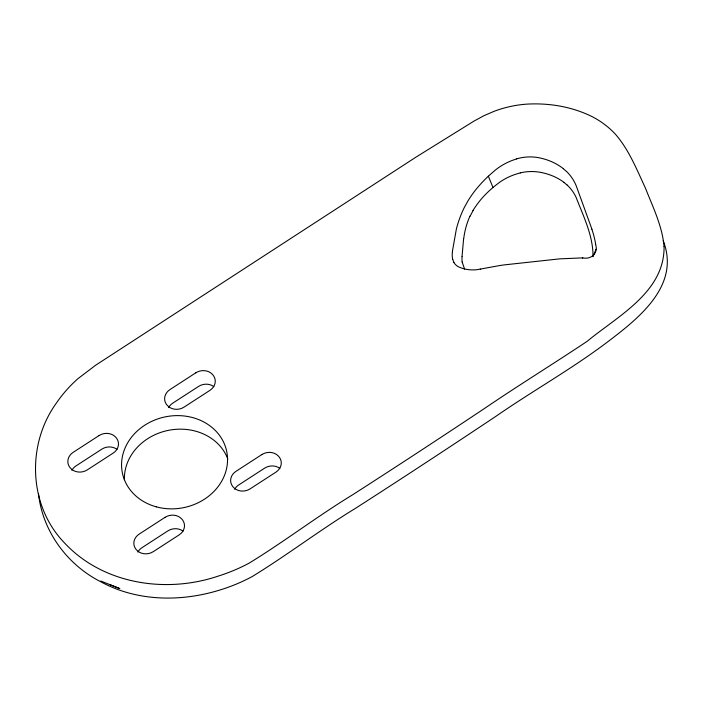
<?xml version="1.0" encoding="UTF-8"?>
<svg xmlns="http://www.w3.org/2000/svg" width="702" height="702" viewBox="0 0 702 702"><rect width="100%" height="100%" fill="white"/><g stroke="black" fill="none" stroke-linecap="round" stroke-linejoin="round"><path stroke-width="1.05" d="M462.048 256.528L463.618 238.662M462.048 256.651L461.995 257.827A36.311 31.572 -11.8 0 0 462.17 262.074M452.395 251.702L452.5 250.895M452.509 250.772L456.318 229.326A128.133 111.407 -11.8 0 1 464.18 207.757L467.734 201.307A109.793 95.463 -11.8 0 1 477.22 187.96A136.346 118.55 -11.8 0 1 488.346 176.193L494.813 170.507A56.423 49.061 -11.8 0 1 516.681 158.924M582.52 258.397L582.721 257.871C591.593 259.898 598.473 252.615 595.594 244.349M592.953 256.748L596.086 249.254M470.138 216.146L473.051 210.626M453.904 262.425A12.768 11.109 -11.8 0 0 459.038 267.076L459.266 267.164A31.581 27.457 -11.8 0 0 474.026 269.893A30.116 26.185 -11.8 0 0 477.167 269.647L500.473 265.417A224.719 195.393 -11.8 0 1 505.186 264.786L559.661 258.863L582.721 257.871M110.135 584.775L119.849 588.618L100.798 581.019M564.022 182.459L567.058 184.995M563.294 168.691L566.514 171.507M464.592 269.103L462.179 262.074M480.335 269.103L480.633 269.603M453.913 262.425L452.737 259.433M488.346 176.193L492.971 187.434L499.341 182.485A54.045 46.99 -11.8 0 1 520.305 172.946M591.935 229.212L576.43 186.39A51.781 45.025 -11.8 0 0 566.549 171.481M663.171 240.672C680.65 285.284 639.171 317.883 608.055 341.567C572.306 368.682 533.011 390.628 496.147 416.154C449.482 447.279 402.606 478.08 355.405 508.38C320.112 529.878 287.232 555.106 252.027 576.667A158.125 137.487 -11.8 0 1 221.033 589.654C181.941 602.035 137.574 601.833 100.974 581.87C67.348 564.934 42.453 531.238 38.487 493.532M452.413 251.702A33.819 29.405 -11.8 0 0 452.246 256.291A23.166 20.147 -11.8 0 0 452.729 259.433M463.715 238.671A96.806 84.17 -11.8 0 1 469.945 216.084M472.955 210.582A94.077 81.801 -11.8 0 1 493.05 187.513M591.874 229.229A122.464 106.476 -11.8 0 1 595.673 244.331M563.337 168.655A57.889 50.333 -11.8 0 0 541.505 158.319A42.05 36.557 -11.8 0 0 516.654 158.845M520.287 172.867A43.743 38.031 -11.8 0 1 543.541 173.008A56.406 49.043 -11.8 0 1 564.066 182.415M567.093 184.959A49.359 42.919 -11.8 0 1 576.158 197.49C583.108 215.549 592.207 233.722 592.962 253.369A40.883 35.548 -11.8 0 1 592.716 256.467M168.655 407.572A12.338 10.723 -11.8 0 1 172.797 403.141L198.605 386.398A12.338 10.723 -11.8 0 1 213.864 386.653M71.876 470.331A12.338 10.723 -11.8 0 1 76.018 465.9L101.825 449.157A12.338 10.723 -11.8 0 1 117.085 449.412M234.661 489.329A12.338 10.723 -11.8 0 1 238.803 484.898L264.61 468.164A12.338 10.723 -11.8 0 1 279.879 468.409M137.882 552.097A12.338 10.723 -11.8 0 1 142.023 547.657L167.831 530.923A12.338 10.723 -11.8 0 1 183.09 531.168M124.412 479.677A53.264 46.314 -11.8 0 1 168.41 430.352A53.264 46.314 -11.8 0 1 227.808 458.968M664.066 246.577C664.697 292.129 617.663 316.058 587.091 341.365C552.93 364.154 517.927 385.696 483.976 408.818C440.4 437.829 396.63 466.54 352.571 494.822C317.278 516.321 284.398 541.558 249.192 563.109A158.125 137.487 -11.8 0 1 218.199 576.105C166.076 593.752 103.133 584.292 64.61 543.032C28.247 505.668 26.334 443.91 56.853 402.439A133.24 115.848 -11.8 0 1 77.887 378.72L95.56 365.277L415.944 157.151L473.99 121.095L483.985 115.672L494.217 111.267A100.912 87.741 -11.8 0 1 526.36 104.159C548.841 102.79 571.876 106.616 592.146 116.646A93.401 81.213 -11.8 0 1 615.891 134.749C629.203 150.342 636.837 169.717 645.436 188.101C652.878 207.108 662.293 225.991 664.066 246.577M98.991 435.609L73.183 452.342A12.338 10.723 -11.8 0 0 69.472 466.821A19.831 17.243 -11.8 0 0 70.279 467.874A12.338 10.723 -11.8 0 0 87.329 469.866L113.136 453.123A12.338 10.723 -11.8 0 0 116.848 438.645A19.831 17.243 -11.8 0 0 115.505 436.977A12.338 10.723 -11.8 0 0 98.991 435.609M195.77 372.85L169.963 389.584A12.338 10.723 -11.8 0 0 166.251 404.062A19.831 17.243 -11.8 0 0 167.058 405.115A12.338 10.723 -11.8 0 0 184.108 407.099L209.916 390.365A12.338 10.723 -11.8 0 0 213.627 375.886A19.831 17.243 -11.8 0 0 212.285 374.219A12.338 10.723 -11.8 0 0 195.77 372.85M165.005 517.365L139.189 534.099A12.338 10.723 -11.8 0 0 135.477 548.587A19.831 17.243 -11.8 0 0 136.285 549.631A12.338 10.723 -11.8 0 0 153.334 551.623L179.142 534.889A12.338 10.723 -11.8 0 0 182.853 520.401A19.831 17.243 -11.8 0 0 181.511 518.734A12.338 10.723 -11.8 0 0 165.005 517.365M261.785 454.606L235.977 471.34A12.338 10.723 -11.8 0 0 232.265 485.828A19.831 17.243 -11.8 0 0 233.064 486.872A12.338 10.723 -11.8 0 0 250.114 488.864L275.93 472.13A12.338 10.723 -11.8 0 0 279.642 457.643A19.831 17.243 -11.8 0 0 278.29 455.975A12.338 10.723 -11.8 0 0 261.785 454.606M156.213 506.818A53.264 46.314 -11.8 0 0 226.781 451.772A53.264 46.314 -11.8 0 0 140.672 428.115A53.264 46.314 -11.8 0 0 156.213 506.818"/></g></svg>
